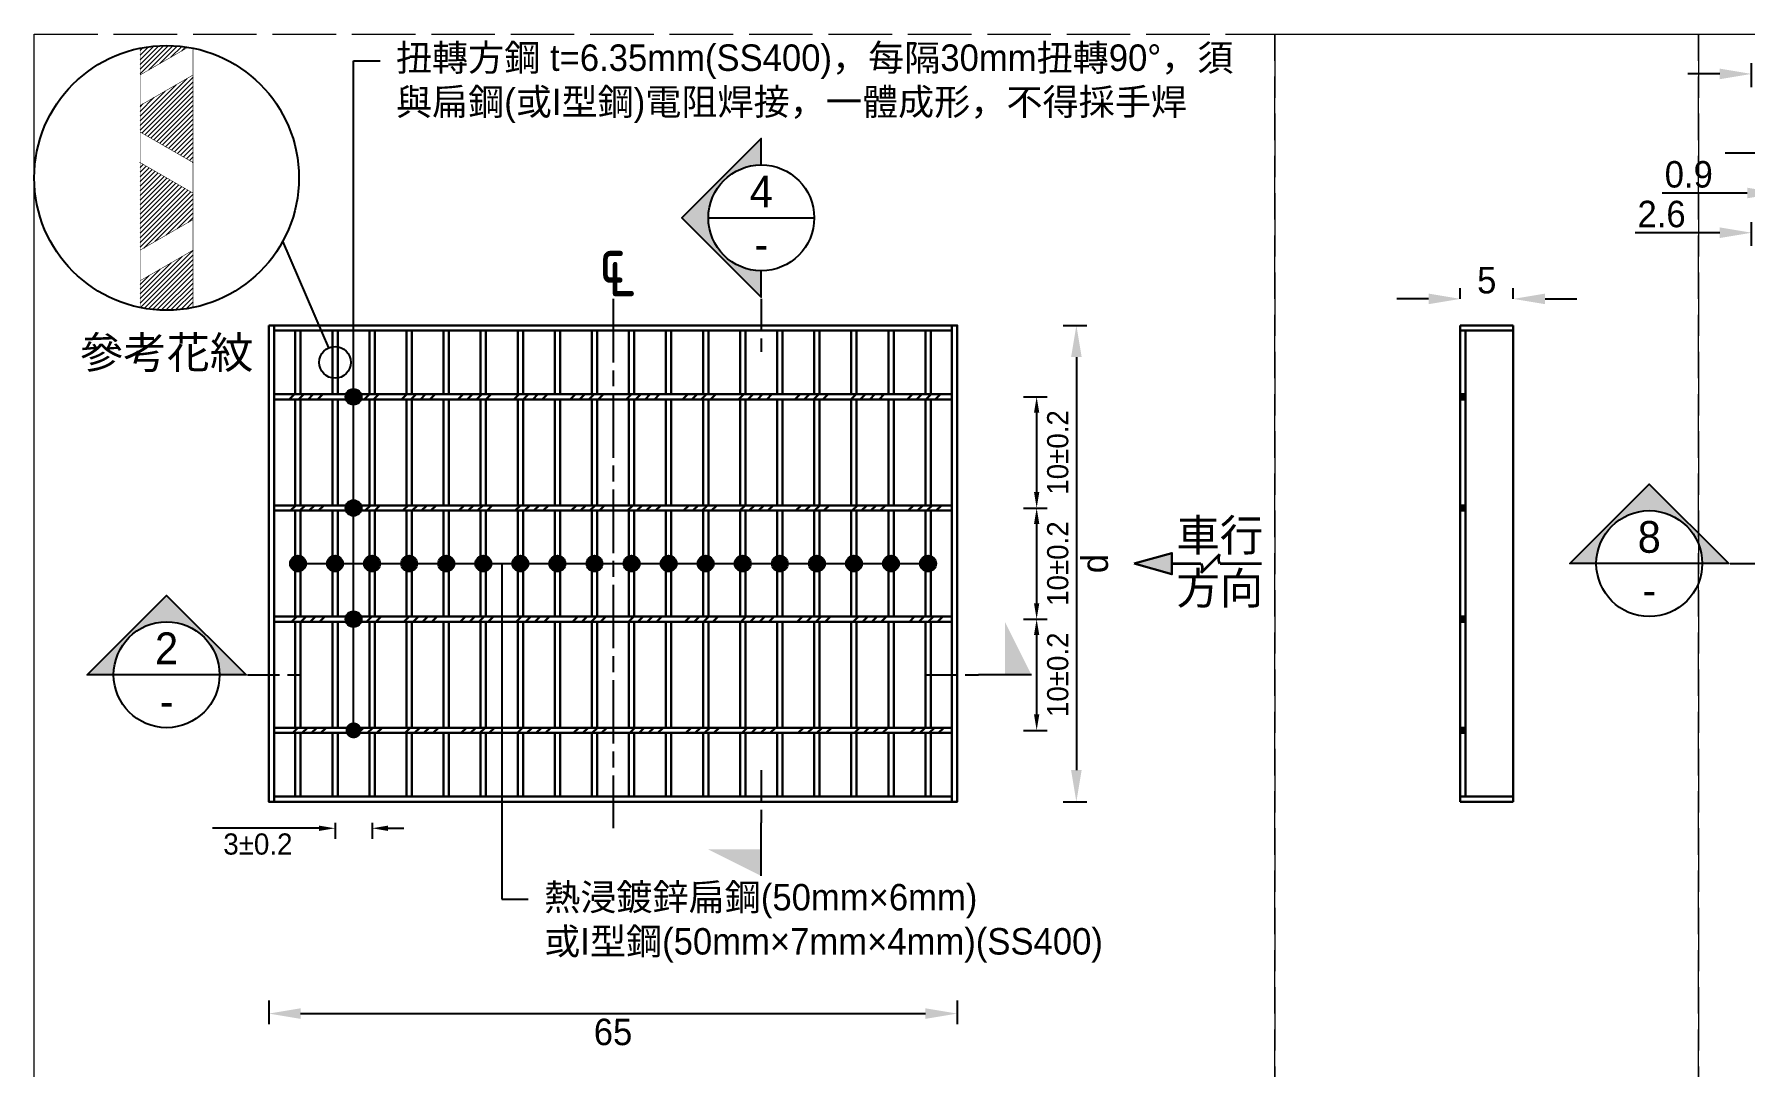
# Model space of a CAD drawing. Extents: x -2640 to 1802, y -2159 to 447.
# Drawn here: x -780 to -457, y -195.1 to 0 of the extents above; entities that cross this region are included whole.
import ezdxf
from ezdxf import colors
from ezdxf.entities.mleader import LeaderData, LeaderLine
from ezdxf.math import Vec2, Vec3

# ---------------------------------------------------------------- set-up
doc = ezdxf.new("R2010")
doc.units = 0
doc.header["$MEASUREMENT"] = 0
doc.linetypes.add('ACAD_ISO02W100', pattern=[15, 12, -3])
doc.linetypes.add('ACAD_ISO08W100', pattern=[36, 24, -3, 6, -3])
doc.layers.add('一、4.基本-隱藏', color=9, linetype='ACAD_ISO02W100', lineweight=20, plot=False)
doc.layers.add('三、3.文字-註解文字', color=2, linetype='Continuous')
for name, color, linetype, lineweight in [('二、1.繪圖-既有設施', 8, 'Continuous', 20), ('二、2.繪圖-施作項目', 181, 'Continuous', 30), ('二、6.繪圖-其他施作項目', 35, 'Continuous', 30)]:
    doc.layers.add(name, color=color, linetype=linetype, lineweight=lineweight)
doc.styles.add('次圖名(詳圖)', font='MS PGothic.ttf', dxfattribs={"height": 6})
doc.styles.add('註解文字', font='MS PGothic.ttf', dxfattribs={"height": 4})
doc.styles.add('註解文字(詳圖)', font='MS PGothic.ttf', dxfattribs={"height": 5})
doc.dimstyles.new('註解文字', dxfattribs={"dimtxt": 4, "dimasz": 3, "dimexe": 2, "dimexo": 5, "dimgap": 1, "dimtad": 2, "dimzin": 0, "dimdsep": 46, "dimtxsty": '註解文字', "dimcen": 0.1, "dimclrd": 144, "dimclre": 144, "dimclrt": 256, "dimadec": 0, "dimazin": 0, "dimtfac": 1, "dimtofl": 0, "dimtmove": 0, "dimatfit": 3, "dimfxlon": 1, "dimtolj": 1, "dimtzin": 0, "dimlwd": -1, "dimlwe": -1, "dimarcsym": 1})
doc.dimstyles.new('註解文字(詳圖)', dxfattribs={"dimtxt": 5, "dimasz": 6, "dimexe": 2, "dimexo": 5, "dimgap": 1, "dimtad": 2, "dimzin": 0, "dimdsep": 46, "dimtxsty": '註解文字(詳圖)', "dimcen": 0.1, "dimclrd": 144, "dimclre": 144, "dimclrt": 256, "dimadec": 0, "dimazin": 0, "dimtfac": 1, "dimtofl": 0, "dimtmove": 0, "dimatfit": 3, "dimfxlon": 1, "dimtolj": 1, "dimtzin": 0, "dimlwd": -1, "dimlwe": -1, "dimarcsym": 1})
pattern_1 = [(45, (-3081.415, 307.3085), (-5.3033, 5.3033), []), (45, (-3079.647, 307.3085), (-5.3033, 5.3033), []), (45, (-3077.879, 307.3085), (-5.3033, 5.3033), []), (45, (-3076.1115, 307.3085), (-5.3033, 5.3033), [])]

# ---------------------------------------------------------------- blocks, each defined once
blk = doc.blocks.new('_Dot')
at = {"color": 0, "linetype": 'ByBlock', "lineweight": -2}
blk.add_line((-0.5, 0), (-1, 0), dxfattribs=at)
at = {"color": 0, "linetype": 'ByBlock', "const_width": 0.5}
blk.add_lwpolyline([(-0.25, 0, 1), (0.25, 0, 1)], format="xyb", close=True, dxfattribs=at)
blk = doc.blocks.new('_None')
blk = doc.blocks.new('*D7')
at = {"layer": 'Defpoints', "color": 0, "transparency": 16777216}
for p in [(-605.69, -55), (-605.69, -145), (-583.19, -145)]:
    blk.add_point(p, dxfattribs=at)
at = {"layer": '三、3.文字-註解文字', "color": 144, "transparency": 16777216}
for p, q in [((-585.69, -55), (-581.19, -55)), ((-583.19, -61), (-583.19, -139)), ((-585.69, -145), (-581.19, -145))]:
    blk.add_line(p, q, dxfattribs=at)
for points in [[(-584.19, -61), (-582.19, -61), (-583.19, -55)], [(-584.19, -139), (-582.19, -139), (-583.19, -145)]]:
    blk.add_solid(points, dxfattribs=at)
at = {"layer": '三、3.文字-註解文字', "transparency": 16777216, "insert": (-579.69, -100), "char_height": 5, "attachment_point": 5, "rotation": 90, "style": '註解文字(詳圖)'}
blk.add_mtext('\\A1;d', dxfattribs=at)
blk = doc.blocks.new('*D8')
at = {"layer": 'Defpoints', "color": 0, "transparency": 16777216}
for p in [(-606.69, -68.5), (-606.69, -89.5), (-590.69, -89.5)]:
    blk.add_point(p, dxfattribs=at)
at = {"layer": '三、3.文字-註解文字', "color": 144, "transparency": 16777216}
for p, q in [((-593.19, -68.5), (-588.69, -68.5)), ((-590.69, -71.5), (-590.69, -86.5)), ((-593.19, -89.5), (-588.69, -89.5))]:
    blk.add_line(p, q, dxfattribs=at)
for points in [[(-591.19, -71.5), (-590.19, -71.5), (-590.69, -68.5)], [(-591.19, -86.5), (-590.19, -86.5), (-590.69, -89.5)]]:
    blk.add_solid(points, dxfattribs=at)
at = {"layer": '三、3.文字-註解文字', "transparency": 16777216, "insert": (-586.69, -79), "char_height": 4, "attachment_point": 5, "rotation": 90, "style": '註解文字'}
blk.add_mtext('\\A1;10%%P0.2', dxfattribs=at)
blk = doc.blocks.new('*D9')
at = {"layer": 'Defpoints', "color": 0, "transparency": 16777216}
for p in [(-606.69, -89.5), (-606.69, -110.5), (-590.69, -110.5)]:
    blk.add_point(p, dxfattribs=at)
at = {"layer": '三、3.文字-註解文字', "color": 144, "transparency": 16777216}
for p, q in [((-593.19, -89.5), (-588.69, -89.5)), ((-590.69, -92.5), (-590.69, -107.5)), ((-593.19, -110.5), (-588.69, -110.5))]:
    blk.add_line(p, q, dxfattribs=at)
for points in [[(-591.19, -92.5), (-590.19, -92.5), (-590.69, -89.5)], [(-591.19, -107.5), (-590.19, -107.5), (-590.69, -110.5)]]:
    blk.add_solid(points, dxfattribs=at)
at = {"layer": '三、3.文字-註解文字', "transparency": 16777216, "insert": (-586.69, -100), "char_height": 4, "attachment_point": 5, "rotation": 90, "style": '註解文字'}
blk.add_mtext('\\A1;10%%P0.2', dxfattribs=at)
blk = doc.blocks.new('*D10')
at = {"layer": 'Defpoints', "color": 0, "transparency": 16777216}
for p in [(-606.69, -110.5), (-606.69, -131.5), (-590.69, -131.5)]:
    blk.add_point(p, dxfattribs=at)
at = {"layer": '三、3.文字-註解文字', "color": 144, "transparency": 16777216}
for p, q in [((-593.19, -110.5), (-588.69, -110.5)), ((-590.69, -113.5), (-590.69, -128.5)), ((-593.19, -131.5), (-588.69, -131.5))]:
    blk.add_line(p, q, dxfattribs=at)
for points in [[(-591.19, -113.5), (-590.19, -113.5), (-590.69, -110.5)], [(-591.19, -128.5), (-590.19, -128.5), (-590.69, -131.5)]]:
    blk.add_solid(points, dxfattribs=at)
at = {"layer": '三、3.文字-註解文字', "transparency": 16777216, "insert": (-586.69, -121), "char_height": 4, "attachment_point": 5, "rotation": 90, "style": '註解文字'}
blk.add_mtext('\\A1;10%%P0.2', dxfattribs=at)
blk = doc.blocks.new('*D11')
at = {"layer": 'Defpoints', "color": 0, "transparency": 16777216}
for p in [(-735.69, -145), (-605.69, -145), (-605.69, -185)]:
    blk.add_point(p, dxfattribs=at)
at = {"layer": '三、3.文字-註解文字', "color": 144, "transparency": 16777216}
for p, q in [((-735.69, -182.5), (-735.69, -187)), ((-605.69, -182.5), (-605.69, -187)), ((-729.69, -185), (-611.69, -185))]:
    blk.add_line(p, q, dxfattribs=at)
for points in [[(-729.69, -184), (-729.69, -186), (-735.69, -185)], [(-611.69, -184), (-611.69, -186), (-605.69, -185)]]:
    blk.add_solid(points, dxfattribs=at)
at = {"layer": '三、3.文字-註解文字', "transparency": 16777216, "insert": (-670.69, -188.5), "char_height": 5, "attachment_point": 5, "style": '註解文字(詳圖)'}
blk.add_mtext('\\A1;65', dxfattribs=at)
blk = doc.blocks.new('*D12')
at = {"layer": 'Defpoints', "color": 0, "transparency": 16777216}
for p in [(-723.19, -144), (-716.19, -144), (-716.19, -150)]:
    blk.add_point(p, dxfattribs=at)
at = {"layer": '三、3.文字-註解文字', "color": 144, "transparency": 16777216}
for p, q in [((-726.19, -150), (-746.33, -150)), ((-723.19, -149), (-723.19, -152)), ((-716.19, -149), (-716.19, -152)), ((-713.19, -150), (-710.19, -150))]:
    blk.add_line(p, q, dxfattribs=at)
for points in [[(-726.19, -149.5), (-726.19, -150.5), (-723.19, -150)], [(-713.19, -149.5), (-713.19, -150.5), (-716.19, -150)]]:
    blk.add_solid(points, dxfattribs=at)
at = {"layer": '三、3.文字-註解文字', "transparency": 16777216, "insert": (-737.76, -153), "char_height": 4, "attachment_point": 5, "style": '註解文字'}
blk.add_mtext('\\A1;3%%P0.2', dxfattribs=at)
blk = doc.blocks.new('_DotBlank')
at = {"color": 0, "linetype": 'ByBlock', "lineweight": -2}
blk.add_line((-0.5, 0), (-1, 0), dxfattribs=at)
blk.add_circle((0, 0), 0.5, dxfattribs=at)
blk = doc.blocks.new('車行方向')
at = {"layer": '二、6.繪圖-其他施作項目', "ltscale": 0.1}
h = blk.add_hatch(color=256, dxfattribs=at)
h.dxf.hatch_style = 1
h.paths.add_polyline_path([(122.72, 334.65), (115.6, 332.66), (122.72, 330.66), (122.72, 332.65)])
for points in [[(115.6, 332.66), (122.72, 334.65), (122.72, 332.65), (122.72, 332.65)], [(115.6, 332.66), (122.72, 330.66), (122.72, 332.65), (122.72, 332.65)]]:
    blk.add_lwpolyline(points, dxfattribs=at)
at = {"layer": '二、6.繪圖-其他施作項目', "ltscale": 0.1, "const_width": 0.5}
for points in [[(122.72, 332.65), (128.24, 332.65)], [(131.78, 332.65), (139.68, 332.65)]]:
    blk.add_lwpolyline(points, dxfattribs=at)
blk.add_lwpolyline([(128.24, 332.65, 0.282843), (128.24, 334.42), (131.78, 330.88, -0.282843), (131.78, 332.65)], format="xyb", dxfattribs=at)
blk = doc.blocks.new('*D26')
at = {"layer": 'Defpoints', "color": 0, "transparency": 16777216}
for p in [(-500.69, -50), (-510.69, -55), (-500.69, -55)]:
    blk.add_point(p, dxfattribs=at)
at = {"layer": '三、3.文字-註解文字', "color": 144, "transparency": 16777216}
for p, q in [((-510.69, -50), (-510.69, -48)), ((-500.69, -50), (-500.69, -48)), ((-516.69, -50), (-522.69, -50)), ((-494.69, -50), (-488.69, -50))]:
    blk.add_line(p, q, dxfattribs=at)
for points in [[(-516.69, -49), (-516.69, -51), (-510.69, -50)], [(-494.69, -49), (-494.69, -51), (-500.69, -50)]]:
    blk.add_solid(points, dxfattribs=at)
at = {"layer": '三、3.文字-註解文字', "transparency": 16777216, "insert": (-505.69, -46.5), "char_height": 5, "attachment_point": 5, "style": '註解文字(詳圖)'}
blk.add_mtext('\\A1;5', dxfattribs=at)
blk = doc.blocks.new('*D30')
at = {"layer": 'Defpoints', "color": 0, "transparency": 16777216}
for p in [(-455.69, -7.5), (-455.69, -60), (-442.69, -60)]:
    blk.add_point(p, dxfattribs=at)
at = {"layer": '三、3.文字-註解文字', "color": 144, "transparency": 16777216}
for p, q in [((-455.69, -10), (-455.69, -5.5)), ((-442.69, -10), (-442.69, -5.5)), ((-461.69, -7.5), (-467.69, -7.5)), ((-436.69, -7.5), (-430.69, -7.5))]:
    blk.add_line(p, q, dxfattribs=at)
for points in [[(-461.69, -6.5), (-461.69, -8.5), (-455.69, -7.5)], [(-436.69, -6.5), (-436.69, -8.5), (-442.69, -7.5)]]:
    blk.add_solid(points, dxfattribs=at)
at = {"layer": '三、3.文字-註解文字', "transparency": 16777216, "insert": (-449.19, -4), "char_height": 5, "attachment_point": 5, "style": '註解文字(詳圖)'}
blk.add_mtext('\\A1;6.5', dxfattribs=at)
blk = doc.blocks.new('*D34')
at = {"layer": 'Defpoints', "color": 0, "transparency": 16777216}
for p in [(-448.69, -22.5), (-448.69, -60), (-442.69, -60)]:
    blk.add_point(p, dxfattribs=at)
at = {"layer": '三、3.文字-註解文字', "color": 144, "transparency": 16777216}
for p, q in [((-454.69, -22.5), (-460.69, -22.5)), ((-448.69, -25), (-448.69, -20.5)), ((-442.69, -25), (-442.69, -20.5)), ((-436.69, -22.5), (-430.69, -22.5))]:
    blk.add_line(p, q, dxfattribs=at)
for points in [[(-454.69, -21.5), (-454.69, -23.5), (-448.69, -22.5)], [(-436.69, -21.5), (-436.69, -23.5), (-442.69, -22.5)]]:
    blk.add_solid(points, dxfattribs=at)
at = {"layer": '三、3.文字-註解文字', "transparency": 16777216, "insert": (-445.69, -19), "char_height": 5, "attachment_point": 5, "style": '註解文字(詳圖)'}
blk.add_mtext('\\A1;3', dxfattribs=at)
blk = doc.blocks.new('*D35')
at = {"layer": 'Defpoints', "color": 0, "transparency": 16777216}
for p in [(-450.49, -30), (-450.49, -54), (-448.69, -54)]:
    blk.add_point(p, dxfattribs=at)
at = {"layer": '三、3.文字-註解文字', "color": 144, "transparency": 16777216}
for p, q in [((-450.49, -32.5), (-450.49, -28)), ((-448.69, -32.5), (-448.69, -28)), ((-456.49, -30), (-472.59, -30)), ((-442.69, -30), (-436.69, -30))]:
    blk.add_line(p, q, dxfattribs=at)
for points in [[(-456.49, -29), (-456.49, -31), (-450.49, -30)], [(-442.69, -29), (-442.69, -31), (-448.69, -30)]]:
    blk.add_solid(points, dxfattribs=at)
at = {"layer": '三、3.文字-註解文字', "transparency": 16777216, "insert": (-467.54, -26.5), "char_height": 5, "attachment_point": 5, "style": '註解文字(詳圖)'}
blk.add_mtext('\\A1;0.9', dxfattribs=at)
blk = doc.blocks.new('*D36')
at = {"layer": 'Defpoints', "color": 0, "transparency": 16777216}
for p in [(-455.69, -37.5), (-455.69, -52.2), (-450.49, -52.2)]:
    blk.add_point(p, dxfattribs=at)
at = {"layer": '三、3.文字-註解文字', "color": 144, "transparency": 16777216}
for p, q in [((-455.69, -40), (-455.69, -35.5)), ((-450.49, -40), (-450.49, -35.5)), ((-461.69, -37.5), (-477.68, -37.5)), ((-444.49, -37.5), (-438.49, -37.5))]:
    blk.add_line(p, q, dxfattribs=at)
for points in [[(-461.69, -36.5), (-461.69, -38.5), (-455.69, -37.5)], [(-444.49, -36.5), (-444.49, -38.5), (-450.49, -37.5)]]:
    blk.add_solid(points, dxfattribs=at)
at = {"layer": '三、3.文字-註解文字', "transparency": 16777216, "insert": (-472.68, -34), "char_height": 5, "attachment_point": 5, "style": '註解文字(詳圖)'}
blk.add_mtext('\\A1;2.6', dxfattribs=at)

msp = doc.modelspace()

# ---------------------------------------------------------------- hatches: boundary and pattern name
at = {"layer": '三、3.文字-註解文字'}
h = msp.add_hatch(color=256, dxfattribs=at)
h.dxf.hatch_style = 1
h.paths.add_polyline_path([(-642.693, -19.693), (-657.693, -34.693), (-642.693, -49.693), (-642.693, -44.693, -0.4142136), (-652.693, -34.693, -0.4142136), (-642.693, -24.693)])
h = msp.add_hatch(color=144, dxfattribs=at)
h.dxf.hatch_style = 1
h.paths.add_polyline_path([(-721.193, -68.5, 1), (-718.193, -68.5, 1)])
h = msp.add_hatch(color=256, dxfattribs=at)
h.dxf.hatch_style = 1
h.paths.add_polyline_path([(-490, -100), (-475, -85), (-460, -100), (-465, -100, 0.4142136), (-475, -90, 0.4142136), (-485, -100)])
h = msp.add_hatch(color=144, dxfattribs=at)
h.dxf.hatch_style = 1
h.paths.add_polyline_path([(-721.193, -89.5, 1), (-718.193, -89.5, 1)])
h = msp.add_hatch(color=144, dxfattribs=at)
h.dxf.hatch_style = 1
h.paths.add_polyline_path([(-728.693, -100, 1), (-731.693, -100, 1)])
h = msp.add_hatch(color=144, dxfattribs=at)
h.dxf.hatch_style = 1
h.paths.add_polyline_path([(-721.693, -100, 1), (-724.693, -100, 1)])
h = msp.add_hatch(color=144, dxfattribs=at)
h.dxf.hatch_style = 1
h.paths.add_polyline_path([(-714.693, -100, 1), (-717.693, -100, 1)])
h = msp.add_hatch(color=144, dxfattribs=at)
h.dxf.hatch_style = 1
h.paths.add_polyline_path([(-710.693, -100, 1), (-707.693, -100, 1)])
h = msp.add_hatch(color=144, dxfattribs=at)
h.dxf.hatch_style = 1
h.paths.add_polyline_path([(-700.693, -100, 1), (-703.693, -100, 1)])
h = msp.add_hatch(color=144, dxfattribs=at)
h.dxf.hatch_style = 1
h.paths.add_polyline_path([(-693.693, -100, 1), (-696.693, -100, 1)])
h = msp.add_hatch(color=144, dxfattribs=at)
h.dxf.hatch_style = 1
h.paths.add_polyline_path([(-686.693, -100, 1), (-689.693, -100, 1)])
h = msp.add_hatch(color=144, dxfattribs=at)
h.dxf.hatch_style = 1
h.paths.add_polyline_path([(-682.693, -100, 1), (-679.693, -100, 1)])
h = msp.add_hatch(color=144, dxfattribs=at)
h.dxf.hatch_style = 1
h.paths.add_polyline_path([(-672.693, -100, 1), (-675.693, -100, 1)])
h = msp.add_hatch(color=144, dxfattribs=at)
h.dxf.hatch_style = 1
h.paths.add_polyline_path([(-668.693, -100, 1), (-665.693, -100, 1)])
h = msp.add_hatch(color=144, dxfattribs=at)
h.dxf.hatch_style = 1
h.paths.add_polyline_path([(-658.693, -100, 1), (-661.693, -100, 1)])
h = msp.add_hatch(color=144, dxfattribs=at)
h.dxf.hatch_style = 1
h.paths.add_polyline_path([(-654.693, -100, 1), (-651.693, -100, 1)])
h = msp.add_hatch(color=144, dxfattribs=at)
h.dxf.hatch_style = 1
h.paths.add_polyline_path([(-647.693, -100, 1), (-644.693, -100, 1)])
h = msp.add_hatch(color=144, dxfattribs=at)
h.dxf.hatch_style = 1
h.paths.add_polyline_path([(-640.693, -100, 1), (-637.693, -100, 1)])
h = msp.add_hatch(color=144, dxfattribs=at)
h.dxf.hatch_style = 1
h.paths.add_polyline_path([(-633.693, -100, 1), (-630.693, -100, 1)])
h = msp.add_hatch(color=144, dxfattribs=at)
h.dxf.hatch_style = 1
h.paths.add_polyline_path([(-626.693, -100, 1), (-623.693, -100, 1)])
h = msp.add_hatch(color=144, dxfattribs=at)
h.dxf.hatch_style = 1
h.paths.add_polyline_path([(-619.693, -100, 1), (-616.693, -100, 1)])
h = msp.add_hatch(color=144, dxfattribs=at)
h.dxf.hatch_style = 1
h.paths.add_polyline_path([(-609.693, -100, 1), (-612.693, -100, 1)])
h = msp.add_hatch(color=256, dxfattribs=at)
h.dxf.hatch_style = 1
h.paths.add_polyline_path([(-770, -121), (-755, -106), (-740, -121), (-745, -121, 0.4142136), (-755, -111, 0.4142136), (-765, -121)])
h = msp.add_hatch(color=144, dxfattribs=at)
h.dxf.hatch_style = 1
h.paths.add_polyline_path([(-718.193, -110.5, 1), (-721.193, -110.5, 1)])
h = msp.add_hatch(color=256, dxfattribs=at)
h.dxf.hatch_style = 1
h.paths.add_polyline_path([(-596.693, -111), (-591.693, -121), (-596.693, -121)])
h = msp.add_hatch(color=256, dxfattribs=at)
h.dxf.hatch_style = 1
h.paths.add_polyline_path([(-652.693, -154), (-642.693, -159), (-642.693, -154)])
at = {"layer": '二、1.繪圖-既有設施'}
h = msp.add_hatch(dxfattribs=at)
h.set_pattern_fill('ANSI31', color=144, scale=5)
h.set_pattern_definition([(45, (52.69427, 969.5922), (-0.44194174, 0.44194174), [])])
h.paths.add_polyline_path([(-760, -2.639), (-760, -7.7), (-750.935, -2.466, 0.0914224)])
h.paths.add_polyline_path([(-750, -7.7), (-760, -13.473), (-760, -18.473), (-750, -24.247)])
h.paths.add_polyline_path([(-760, -24.247), (-760, -40.794), (-750, -35.02), (-750, -30.02)])
h.paths.add_polyline_path([(-750, -40.794), (-760, -46.567), (-760, -51.629, 0.1010205), (-750, -51.629)])
at = {"layer": '二、2.繪圖-施作項目'}
h = msp.add_hatch(dxfattribs=at)
h.set_pattern_fill('ANSI34', color=256, scale=10)
h.set_pattern_definition(pattern_1)
h.paths.add_polyline_path([(-606.693, -68), (-734.693, -68), (-734.693, -69), (-606.693, -69)])
h = msp.add_hatch(color=256, dxfattribs=at)
h.dxf.hatch_style = 1
h.paths.add_polyline_path([(-509.693, -69), (-509.693, -68), (-510.693, -68), (-510.693, -69)])
h = msp.add_hatch(dxfattribs=at)
h.set_pattern_fill('ANSI34', color=256, scale=10)
h.set_pattern_definition(pattern_1)
h.paths.add_polyline_path([(-606.693, -89), (-734.693, -89), (-734.693, -90), (-606.693, -90)])
h = msp.add_hatch(color=256, dxfattribs=at)
h.dxf.hatch_style = 1
h.paths.add_polyline_path([(-510.693, -90), (-509.693, -90), (-509.693, -89), (-510.693, -89)])
h = msp.add_hatch(dxfattribs=at)
h.set_pattern_fill('ANSI34', color=256, scale=10)
h.set_pattern_definition(pattern_1)
h.paths.add_polyline_path([(-606.693, -110), (-734.693, -110), (-734.693, -111), (-606.693, -111)])
h = msp.add_hatch(color=256, dxfattribs=at)
h.dxf.hatch_style = 1
h.paths.add_polyline_path([(-510.693, -111), (-509.693, -111), (-509.693, -110), (-510.693, -110)])
h = msp.add_hatch(dxfattribs=at)
h.set_pattern_fill('ANSI34', color=256, scale=10)
h.set_pattern_definition(pattern_1)
h.paths.add_polyline_path([(-606.693, -131), (-734.693, -131), (-734.693, -132), (-606.693, -132)])
h = msp.add_hatch(color=256, dxfattribs=at)
h.dxf.hatch_style = 1
h.paths.add_polyline_path([(-510.693, -132), (-509.693, -132), (-509.693, -131), (-510.693, -131)])

# ---------------------------------------------------------------- linework, layer by layer
at = {"layer": '一、4.基本-隱藏'}
for points in [[(-780, 0), (0, 0), (0, -507), (-780, -507)], [(-780, 0), (-545.693, 0), (-545.693, -200), (-780, -200)], [(-545.693, 0), (-465.693, 0), (-465.693, -200), (-545.693, -200)], [(-465.693, 0), (-299.693, 0), (-299.693, -200), (-465.693, -200)]]:
    msp.add_lwpolyline(points, close=True, dxfattribs=at)
at = {"layer": '三、3.文字-註解文字'}
for points in [[(-642.693, -24.693), (-642.693, -19.693), (-657.693, -34.693), (-642.693, -49.693), (-642.693, -44.693)], [(-652.693, -34.693), (-632.693, -34.693)], [(-485, -100), (-490, -100), (-475, -85), (-460, -100), (-465, -100)], [(-465, -100), (-485, -100)], [(-765, -121), (-770, -121), (-755, -106), (-740, -121), (-745, -121)], [(-745, -121), (-765, -121)], [(-591.693, -121), (-601.693, -121)], [(-642.693, -159), (-642.693, -149)]]:
    msp.add_lwpolyline(points, dxfattribs=at)
at = {"layer": '三、3.文字-註解文字', "linetype": 'ACAD_ISO08W100', "ltscale": 0.5}
msp.add_lwpolyline([(-670.693, -50), (-670.693, -150)], dxfattribs=at)
at = {"layer": '三、3.文字-註解文字', "linetype": 'ACAD_ISO02W100', "ltscale": 0.5}
for points in [[(-642.693, -50), (-642.693, -60)], [(-459.693, -100), (-449.693, -100)], [(-739.693, -121), (-729.693, -121)], [(-611.693, -121), (-601.693, -121)], [(-642.693, -139), (-642.693, -149)]]:
    msp.add_lwpolyline(points, dxfattribs=at)
at = {"layer": '三、3.文字-註解文字', "color": 144}
for points in [[(-645.693, -56), (-639.693, -56)], [(-730.193, -100), (-611.193, -100)], [(-734.693, -111), (-734.693, -131)]]:
    msp.add_lwpolyline(points, dxfattribs=at)
at = {"layer": '三、3.文字-註解文字'}
for centre, radius in [((-755, -27.134), 25), ((-642.693, -34.693), 10), ((-475, -100), 10), ((-755, -121), 10)]:
    msp.add_circle(centre, radius, dxfattribs=at)
at = {"layer": '三、3.文字-註解文字', "color": 144}
for centre in [(-719.693, -68.5), (-719.693, -89.5), (-730.193, -100), (-723.193, -100), (-716.193, -100), (-709.193, -100), (-702.193, -100), (-695.193, -100), (-688.193, -100), (-681.193, -100), (-674.193, -100), (-667.193, -100), (-660.193, -100), (-653.193, -100), (-646.193, -100), (-639.193, -100), (-632.193, -100), (-625.193, -100), (-618.193, -100), (-611.193, -100), (-719.693, -110.5)]:
    msp.add_circle(centre, 1.5, dxfattribs=at)
at = {"layer": '二、2.繪圖-施作項目', "const_width": 0.1}
for points in [[(-760, -7.7), (-750.935, -2.466)], [(-760, -2.639), (-760, -51.629)], [(-750, -2.639), (-750, -51.629)], [(-760, -13.473), (-750, -7.7)], [(-760, -18.473), (-750, -24.247)], [(-760, -24.247), (-750, -30.02)], [(-760, -40.794), (-750, -35.02)], [(-760, -46.567), (-750, -40.794)]]:
    msp.add_lwpolyline(points, dxfattribs=at)
at = {"layer": '二、2.繪圖-施作項目'}
for points in [[(-735.693, -55), (-605.693, -55)], [(-735.693, -55), (-735.693, -145)], [(-734.693, -55), (-734.693, -145)], [(-734.693, -56), (-606.693, -56)], [(-730.693, -56), (-730.693, -68)], [(-729.693, -56), (-729.693, -68)], [(-723.693, -56), (-723.693, -68)], [(-722.693, -56), (-722.693, -68)], [(-716.693, -56), (-716.693, -68)], [(-715.693, -56), (-715.693, -68)], [(-709.693, -56), (-709.693, -68)], [(-708.693, -56), (-708.693, -68)], [(-702.693, -56), (-702.693, -68)], [(-701.693, -56), (-701.693, -68)], [(-695.693, -56), (-695.693, -68)], [(-694.693, -56), (-694.693, -68)], [(-688.693, -56), (-688.693, -68)], [(-687.693, -56), (-687.693, -68)], [(-681.693, -56), (-681.693, -68)], [(-680.693, -56), (-680.693, -68)], [(-674.693, -56), (-674.693, -68)], [(-673.693, -56), (-673.693, -68)], [(-667.693, -56), (-667.693, -68)], [(-666.693, -56), (-666.693, -68)], [(-660.693, -56), (-660.693, -68)], [(-659.693, -56), (-659.693, -68)], [(-653.693, -56), (-653.693, -68)], [(-652.693, -56), (-652.693, -68)], [(-646.693, -56), (-646.693, -68)], [(-645.693, -56), (-645.693, -68)], [(-639.693, -56), (-639.693, -68)], [(-638.693, -56), (-638.693, -68)], [(-632.693, -56), (-632.693, -68)], [(-631.693, -56), (-631.693, -68)], [(-625.693, -56), (-625.693, -68)], [(-624.693, -56), (-624.693, -68)], [(-618.693, -56), (-618.693, -68)], [(-617.693, -56), (-617.693, -68)], [(-611.693, -56), (-611.693, -68)], [(-610.693, -56), (-610.693, -68)], [(-606.693, -55), (-606.693, -145)], [(-605.693, -55), (-605.693, -145)], [(-510.693, -55), (-500.693, -55)], [(-510.693, -55), (-510.693, -145)], [(-510.693, -56), (-500.693, -56)], [(-509.693, -56), (-509.693, -144)], [(-500.693, -55), (-500.693, -145)], [(-734.693, -68), (-606.693, -68)], [(-734.693, -69), (-606.693, -69)], [(-730.693, -69), (-730.693, -89)], [(-729.693, -69), (-729.693, -89)], [(-723.693, -69), (-723.693, -89)], [(-722.693, -69), (-722.693, -89)], [(-716.693, -69), (-716.693, -89)], [(-715.693, -69), (-715.693, -89)], [(-709.693, -69), (-709.693, -89)], [(-708.693, -69), (-708.693, -89)], [(-702.693, -69), (-702.693, -89)], [(-701.693, -69), (-701.693, -89)], [(-695.693, -69), (-695.693, -89)], [(-694.693, -69), (-694.693, -89)], [(-688.693, -69), (-688.693, -89)], [(-687.693, -69), (-687.693, -89)], [(-681.693, -69), (-681.693, -89)], [(-680.693, -69), (-680.693, -89)], [(-674.693, -69), (-674.693, -89)], [(-673.693, -69), (-673.693, -89)], [(-667.693, -69), (-667.693, -89)], [(-666.693, -69), (-666.693, -89)], [(-660.693, -69), (-660.693, -89)], [(-659.693, -69), (-659.693, -89)], [(-653.693, -69), (-653.693, -89)], [(-652.693, -69), (-652.693, -89)], [(-646.693, -69), (-646.693, -89)], [(-645.693, -69), (-645.693, -89)], [(-639.693, -69), (-639.693, -89)], [(-638.693, -69), (-638.693, -89)], [(-632.693, -69), (-632.693, -89)], [(-631.693, -69), (-631.693, -89)], [(-625.693, -69), (-625.693, -89)], [(-624.693, -69), (-624.693, -89)], [(-618.693, -69), (-618.693, -89)], [(-617.693, -69), (-617.693, -89)], [(-611.693, -69), (-611.693, -89)], [(-610.693, -69), (-610.693, -89)], [(-510.693, -68), (-509.693, -68)], [(-510.693, -69), (-509.693, -69)], [(-734.693, -89), (-606.693, -89)], [(-734.693, -90), (-606.693, -90)], [(-730.693, -90), (-730.693, -110)], [(-729.693, -90), (-729.693, -110)], [(-723.693, -90), (-723.693, -110)], [(-722.693, -90), (-722.693, -110)], [(-716.693, -90), (-716.693, -110)], [(-715.693, -90), (-715.693, -110)], [(-709.693, -90), (-709.693, -110)], [(-708.693, -90), (-708.693, -110)], [(-702.693, -90), (-702.693, -110)], [(-701.693, -90), (-701.693, -110)], [(-695.693, -90), (-695.693, -110)], [(-694.693, -90), (-694.693, -110)], [(-688.693, -90), (-688.693, -110)], [(-687.693, -90), (-687.693, -110)], [(-681.693, -90), (-681.693, -110)], [(-680.693, -90), (-680.693, -110)], [(-674.693, -90), (-674.693, -110)], [(-673.693, -90), (-673.693, -110)], [(-667.693, -90), (-667.693, -110)], [(-666.693, -90), (-666.693, -110)], [(-660.693, -90), (-660.693, -110)], [(-659.693, -90), (-659.693, -110)], [(-653.693, -90), (-653.693, -110)], [(-652.693, -90), (-652.693, -110)], [(-646.693, -90), (-646.693, -110)], [(-645.693, -90), (-645.693, -110)], [(-639.693, -90), (-639.693, -110)], [(-638.693, -90), (-638.693, -110)], [(-632.693, -90), (-632.693, -110)], [(-631.693, -90), (-631.693, -110)], [(-625.693, -90), (-625.693, -110)], [(-624.693, -90), (-624.693, -110)], [(-618.693, -90), (-618.693, -110)], [(-617.693, -90), (-617.693, -110)], [(-611.693, -90), (-611.693, -110)], [(-610.693, -90), (-610.693, -110)], [(-510.693, -89), (-509.693, -89)], [(-510.693, -90), (-509.693, -90)], [(-734.693, -110), (-606.693, -110)], [(-734.693, -111), (-606.693, -111)], [(-730.693, -111), (-730.693, -131)], [(-729.693, -111), (-729.693, -131)], [(-723.693, -111), (-723.693, -131)], [(-722.693, -111), (-722.693, -131)], [(-716.693, -111), (-716.693, -131)], [(-715.693, -111), (-715.693, -131)], [(-709.693, -111), (-709.693, -131)], [(-708.693, -111), (-708.693, -131)], [(-702.693, -111), (-702.693, -131)], [(-701.693, -111), (-701.693, -131)], [(-695.693, -111), (-695.693, -131)], [(-694.693, -111), (-694.693, -131)], [(-688.693, -111), (-688.693, -131)], [(-687.693, -111), (-687.693, -131)], [(-681.693, -111), (-681.693, -131)], [(-680.693, -111), (-680.693, -131)], [(-674.693, -111), (-674.693, -131)], [(-673.693, -111), (-673.693, -131)], [(-667.693, -111), (-667.693, -131)], [(-666.693, -111), (-666.693, -131)], [(-660.693, -111), (-660.693, -131)], [(-659.693, -111), (-659.693, -131)], [(-653.693, -111), (-653.693, -131)], [(-652.693, -111), (-652.693, -131)], [(-646.693, -111), (-646.693, -131)], [(-645.693, -111), (-645.693, -131)], [(-639.693, -111), (-639.693, -131)], [(-638.693, -111), (-638.693, -131)], [(-632.693, -111), (-632.693, -131)], [(-631.693, -111), (-631.693, -131)], [(-625.693, -111), (-625.693, -131)], [(-624.693, -111), (-624.693, -131)], [(-618.693, -111), (-618.693, -131)], [(-617.693, -111), (-617.693, -131)], [(-611.693, -111), (-611.693, -131)], [(-610.693, -111), (-610.693, -131)], [(-510.693, -110), (-509.693, -110)], [(-510.693, -111), (-509.693, -111)], [(-734.693, -131), (-606.693, -131)], [(-734.693, -132), (-606.693, -132)], [(-730.693, -132), (-730.693, -144)], [(-729.693, -132), (-729.693, -144)], [(-723.693, -132), (-723.693, -144)], [(-722.693, -132), (-722.693, -144)], [(-716.693, -132), (-716.693, -144)], [(-715.693, -132), (-715.693, -144)], [(-709.693, -132), (-709.693, -144)], [(-708.693, -132), (-708.693, -144)], [(-702.693, -132), (-702.693, -144)], [(-701.693, -132), (-701.693, -144)], [(-695.693, -132), (-695.693, -144)], [(-694.693, -132), (-694.693, -144)], [(-688.693, -132), (-688.693, -144)], [(-687.693, -132), (-687.693, -144)], [(-681.693, -132), (-681.693, -144)], [(-680.693, -132), (-680.693, -144)], [(-674.693, -132), (-674.693, -144)], [(-673.693, -132), (-673.693, -144)], [(-667.693, -132), (-667.693, -144)], [(-666.693, -132), (-666.693, -144)], [(-660.693, -132), (-660.693, -144)], [(-659.693, -132), (-659.693, -144)], [(-653.693, -132), (-653.693, -144)], [(-652.693, -132), (-652.693, -144)], [(-646.693, -132), (-646.693, -144)], [(-645.693, -132), (-645.693, -144)], [(-639.693, -132), (-639.693, -144)], [(-638.693, -132), (-638.693, -144)], [(-632.693, -132), (-632.693, -144)], [(-631.693, -132), (-631.693, -144)], [(-625.693, -132), (-625.693, -144)], [(-624.693, -132), (-624.693, -144)], [(-618.693, -132), (-618.693, -144)], [(-617.693, -132), (-617.693, -144)], [(-611.693, -132), (-611.693, -144)], [(-610.693, -132), (-610.693, -144)], [(-510.693, -131), (-509.693, -131)], [(-510.693, -132), (-509.693, -132)], [(-735.693, -145), (-605.693, -145)], [(-734.693, -144), (-606.693, -144)], [(-510.693, -144), (-500.693, -144)], [(-510.693, -145), (-500.693, -145)]]:
    msp.add_lwpolyline(points, dxfattribs=at)
msp.add_lwpolyline([(-735.693, -55), (-605.693, -55), (-605.693, -145), (-735.693, -145)], close=True, dxfattribs=at)

# ---------------------------------------------------------------- block references
at = {"layer": '二、6.繪圖-其他施作項目', "xscale": -1, "rotation": 180.0076328387853}
msp.add_blockref('車行方向', (-687.92, 232.632), dxfattribs=at)

# ---------------------------------------------------------------- texts
at = {"layer": '三、3.文字-註解文字'}
for s, width, gutter_width, heights, insert, char_height, attachment_point, style in [('4', 6.60394, 25, [0], (-642.693, -29.693), 6, 5, '註解文字(詳圖)'), ('{\\fMS PGothic|b0|i0|c128|p34;℄}', 4.50432, 30, [11], (-670.693, -44), 10, 5, '次圖名(詳圖)'), ('-', 6.60394, 25, [0], (-642.693, -39.693), 6, 5, '註解文字(詳圖)'), ('{\\fMS PGothic|b0|i0|c128|p34;參考花紋}', 34.78694, 30, [0], (-755, -57.134), 6, 2, '次圖名(詳圖)'), ('{\\fMS PGothic|b0|i0|c128|p34;車行}\\P{\\fMS PGothic|b0|i0|c128|p34;方向}', 22.73727, 30, [0], (-556.101, -100.001), 6, 5, '次圖名(詳圖)'), ('8', 6.60394, 25, [0], (-475, -95), 6, 5, '註解文字(詳圖)'), ('-', 6.60394, 25, [0], (-475, -105), 6, 5, '註解文字(詳圖)'), ('2', 6.60394, 25, [0], (-755, -116), 6, 5, '註解文字(詳圖)'), ('-', 6.60394, 25, [0], (-755, -126), 6, 5, '註解文字(詳圖)')]:
    msp.add_mtext_dynamic_manual_height_columns(s, width=width, gutter_width=gutter_width, heights=heights, dxfattribs=dict(at, insert=insert, char_height=char_height, attachment_point=attachment_point, style=style))

# ---------------------------------------------------------------- dimensions: what is measured, and where the dimension line sits
for base, p1, p2, text, picture, middle in [((-455.693, -7.5), (-442.693, -60), (-455.693, -60), '6.5', '*D30', (-449.193, -4)), ((-448.693, -22.5), (-442.693, -60), (-448.693, -60), '3', '*D34', (-445.693, -19)), ((-450.493, -30), (-448.693, -54), (-450.493, -54), '0.9', '*D35', (-467.542, -26.5)), ((-455.693, -37.5), (-450.493, -52.2), (-455.693, -52.2), '2.6', '*D36', (-472.685, -34)), ((-605.693, -185), (-735.693, -145), (-605.693, -145), '65', '*D11', (-670.693, -188.5))]:
    dim = msp.add_linear_dim(base=base, p1=p1, p2=p2, text=text, dimstyle='註解文字(詳圖)', dxfattribs=at)
    dim.commit()
    dim.dimension.update_dxf_attribs({"geometry": picture, "text_midpoint": middle})
dim = msp.add_aligned_dim(p1=(-510.693, -55), p2=(-500.693, -55), distance=5, text='5', dimstyle='註解文字(詳圖)', dxfattribs=at)
dim.commit()
dim.dimension.update_dxf_attribs({"geometry": '*D26', "text_midpoint": (-505.693, -46.5)})
dim = msp.add_linear_dim(base=(-583.193, -145), p1=(-605.693, -55), p2=(-605.693, -145), angle=90, text='d', dimstyle='註解文字(詳圖)', dxfattribs=at)
dim.commit()
dim.dimension.update_dxf_attribs({"geometry": '*D7', "text_midpoint": (-579.693, -100)})
for base, p1, p2, override, picture, middle in [((-590.693, -89.5), (-606.693, -68.5), (-606.693, -89.5), {"dimtxt": 3, "dimgap": 2}, '*D8', (-590.693, -79)), ((-590.693, -110.5), (-606.693, -89.5), (-606.693, -110.5), {"dimgap": 2}, '*D9', (-590.693, -100)), ((-590.693, -131.5), (-606.693, -110.5), (-606.693, -131.5), {"dimgap": 2}, '*D10', (-590.693, -121))]:
    dim = msp.add_linear_dim(base=base, p1=p1, p2=p2, angle=90, text='10%%P0.2', dimstyle='註解文字', override=override, dxfattribs=at)
    dim.commit()
    dim.dimension.update_dxf_attribs({"geometry": picture, "text_midpoint": middle, "dimtype": 160})
dim = msp.add_linear_dim(base=(-716.193, -150), p1=(-723.193, -144), p2=(-716.193, -144), text='3%%P0.2', dimstyle='註解文字', dxfattribs=at)
dim.commit()
dim.dimension.update_dxf_attribs({"geometry": '*D12', "text_midpoint": (-737.761, -150), "dimtype": 160})

# ---------------------------------------------------------------- leaders
ml = msp.add_multileader_mtext('Standard', dxfattribs=at)
ml.set_content('{\\fMS PGothic|b0|i0|c128|p34;扭轉方鋼 t=6.35mm(SS400)，每隔30mm扭轉90%%D，須與扁鋼(或I型鋼)電阻\\fPMingLiU|b0|i0|c136|p18;焊\\fMS PGothic|b0|i0|c128|p34;接，一體成形，不得採手\\fPMingLiU|b0|i0|c136|p18;焊}', color=256, style='註解文字(詳圖)')
ml.set_leader_properties(color=144, linetype='ByLayer', lineweight=-1)
ml.set_arrow_properties(name='DOT')
ml.build(insert=Vec2(0, 0))
ml.multileader.update_dxf_attribs({"dogleg_length": 5, "arrow_head_size": 3})
ctx = ml.context
ctx.base_point, ctx.char_height, ctx.arrow_head_size, ctx.landing_gap_size, ctx.plane_origin = Vec3(-714.693, -5), 5, 3, 3, Vec3(-719.693, -131.5)
notes = []
notes.append((ctx, [(0, (1, 1, 0), (-719.693, -5), (1, 0), 5, [(0, [(-719.693, -131.5)], 0, [])])]))
ctx.mtext.insert, ctx.mtext.width, ctx.mtext.flow_direction = Vec3(-711.693, -1.933), 161.28597, 5
ml = msp.add_multileader_mtext('Standard', dxfattribs=at)
ml.set_content('{\\fMS PGothic|b0|i0|c128|p34; }', color=256, style='註解文字(詳圖)')
ml.set_leader_properties(color=144, linetype='ByLayer', lineweight=-1)
ml.set_arrow_properties(name='DOTBLANK')
ml.build(insert=Vec2(0, 0))
ml.multileader.update_dxf_attribs({"dogleg_length": 0, "arrow_head_size": 6})
ctx = ml.context
ctx.base_point, ctx.char_height, ctx.arrow_head_size, ctx.landing_gap_size, ctx.plane_origin = Vec3(-741.253, -39.077), 5, 6, 3, Vec3(-718.625, -62)
ctx.text_align_type = 2
notes.append((ctx, [(0, (1, 1, 0), (-733.038, -39.077), (-1, 0), 0, [(0, [(-723.193, -62)], 0, [])])]))
ctx.mtext.insert, ctx.mtext.alignment, ctx.mtext.flow_direction = Vec3(-736.038, -36.577), 3, 5
ml = msp.add_multileader_mtext('Standard', dxfattribs=at)
ml.set_content('{\\fMS PGothic|b0|i0|c128|p34;熱浸鍍鋅扁鋼(50mm×6mm)}\\P{\\fMS PGothic|b0|i0|c128|p34;或I型鋼(50mm×7mm×4mm)(SS400)}', color=256, style='註解文字(詳圖)')
ml.set_leader_properties(color=144, linetype='ByLayer', lineweight=-1)
ml.set_arrow_properties(name='NONE')
ml.build(insert=Vec2(0, 0))
ml.multileader.update_dxf_attribs({"dogleg_length": 5, "arrow_head_size": 3})
ctx = ml.context
ctx.base_point, ctx.char_height, ctx.arrow_head_size, ctx.landing_gap_size, ctx.plane_origin = Vec3(-686.693, -163.414), 5, 3, 3, Vec3(-691.693, -100)
notes.append((ctx, [(0, (1, 1, 0), (-691.693, -163.414), (1, 0), 5, [(0, [(-691.693, -100)], 0, [])])]))
ctx.mtext.insert, ctx.mtext.width, ctx.mtext.flow_direction = Vec3(-683.693, -160.516), 114.33534, 5
for ctx, leaders in notes:
    for number, flags, end, landing, length, lines in leaders:
        leader = LeaderData()
        leader.index, (leader.has_last_leader_line, leader.has_dogleg_vector, leader.attachment_direction) = number, flags
        leader.last_leader_point, leader.dogleg_vector, leader.dogleg_length = Vec3(end), Vec3(landing), length
        for number, points, colour, breaks in lines:
            line = LeaderLine()
            line.index, line.vertices, line.color, line.breaks = number, Vec3.list(points), colors.encode_raw_color(colour), breaks
            leader.lines.append(line)
        ctx.leaders.append(leader)

doc.saveas('drawing.dxf')
